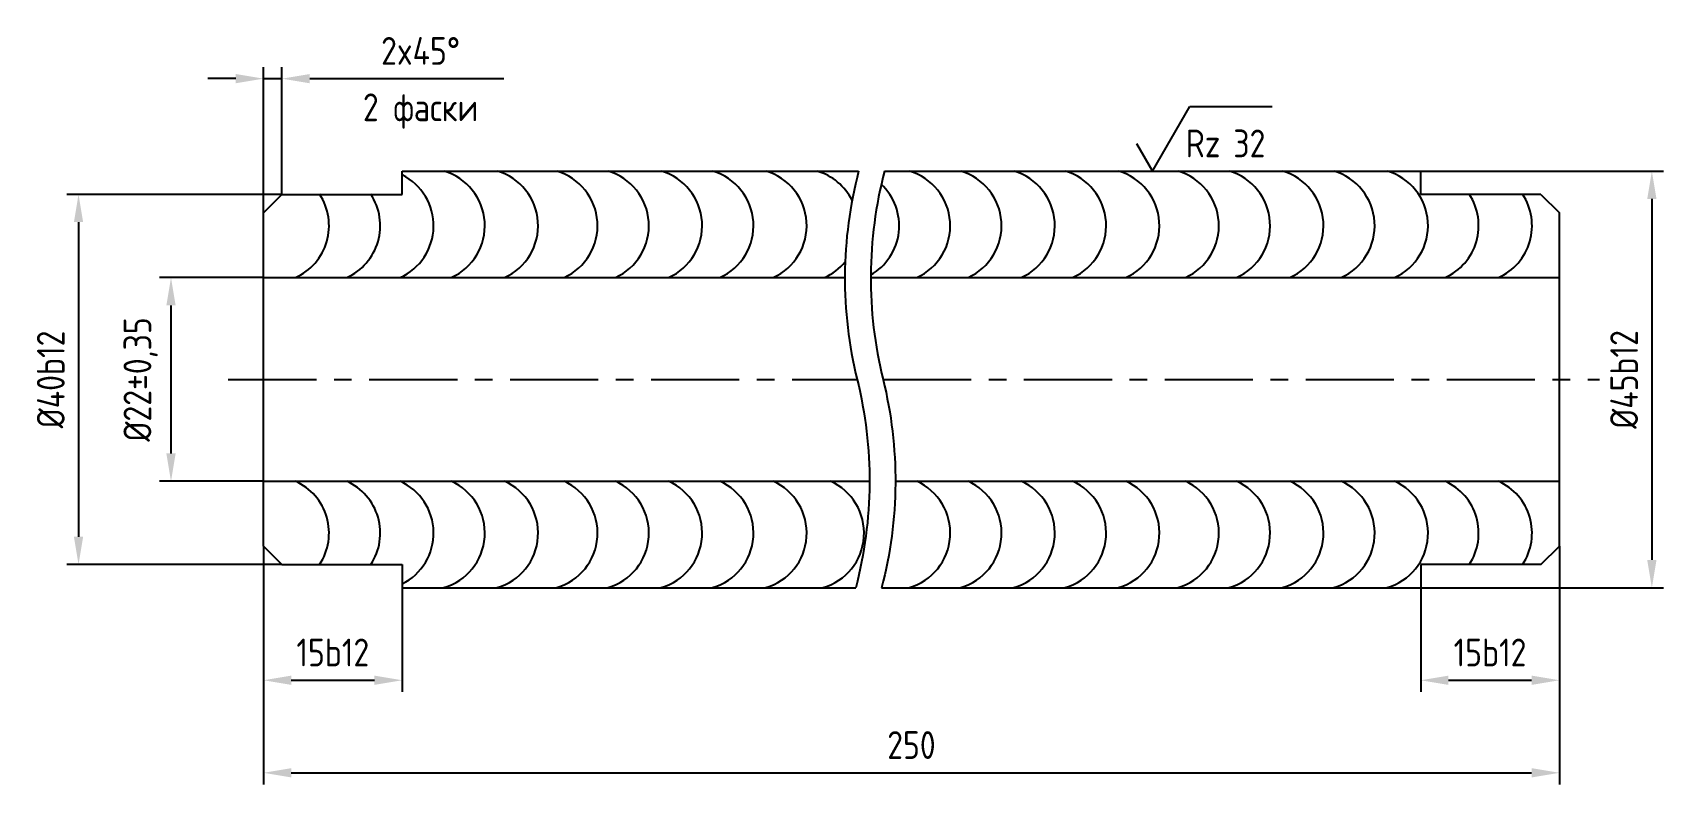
# Model space of a CAD drawing. Header units: millimetres. Extents: x 397 to 574, y 177 to 258.
import ezdxf

# ---------------------------------------------------------------- set-up
doc = ezdxf.new("R2010")
doc.units = ezdxf.units.MM
doc.header["$LTSCALE"] = 0.3
doc.linetypes.add('CENTER', pattern=[50.8, 31.75, -6.35, 6.35, -6.35])
for name, color, linetype in [('Bord', 1, 'Continuous'), ('Dim', 7, 'Continuous'), ('Text', 3, 'Continuous')]:
    doc.layers.add(name, color=color, linetype=linetype)
doc.styles.add('Style1', font='romans.shx', dxfattribs={"width": 0.8})
doc.dimstyles.new('LIN1', dxfattribs={"dimtxt": 3, "dimasz": 3, "dimexe": 1.25, "dimexo": 0, "dimgap": 1.5, "dimtad": 1, "dimtoh": 1, "dimdec": 1, "dimtxsty": 'Style1', "dimcen": 2.5, "dimclrt": 3, "dimadec": 0, "dimazin": 0, "dimtfac": 1, "dimtdec": 1, "dimtmove": 0, "dimatfit": 2, "dimfxl": 1, "dimarcsym": 0})

# ---------------------------------------------------------------- blocks, each defined once
blk = doc.blocks.new('*D2')
at = {"layer": 'Dim', "color": 0, "lineweight": -2, "transparency": 16777216}
for p, q in [((422.28, 187.87), (422.28, 176.62)), ((562.42, 187.87), (562.42, 176.62)), ((425.28, 177.87), (559.42, 177.87))]:
    blk.add_line(p, q, dxfattribs=at)
at = {"layer": 'Dim', "color": 0, "transparency": 16777216}
for points in [[(425.28, 178.37), (425.28, 177.37), (422.28, 177.87)], [(559.42, 178.37), (559.42, 177.37), (562.42, 177.87)]]:
    blk.add_solid(points, dxfattribs=at)
at = {"layer": 'Dim', "color": 3, "transparency": 16777216, "insert": (492.35, 180.87), "char_height": 3, "attachment_point": 5, "style": 'Style1'}
blk.add_mtext('250', dxfattribs=at)
blk = doc.blocks.new('*D3')
at = {"layer": 'Dim', "color": 0, "lineweight": -2, "transparency": 16777216}
for p, q in [((422.28, 238.37), (422.28, 254.12)), ((424.28, 240.37), (424.28, 254.12)), ((419.28, 252.87), (416.28, 252.87)), ((422.28, 252.87), (424.28, 252.87)), ((427.28, 252.87), (448.26, 252.87))]:
    blk.add_line(p, q, dxfattribs=at)
at = {"layer": 'Dim', "color": 0, "transparency": 16777216}
for points in [[(419.28, 253.37), (419.28, 252.37), (422.28, 252.87)], [(427.28, 253.37), (427.28, 252.37), (424.28, 252.87)]]:
    blk.add_solid(points, dxfattribs=at)
at = {"layer": 'Dim', "color": 3, "transparency": 16777216, "char_height": 3, "attachment_point": 5, "style": 'Style1'}
for s, insert in [('2x45%%d', (439.27, 255.87)), ('2 фаски', (439.27, 249.37))]:
    blk.add_mtext(s, dxfattribs=dict(at, insert=insert))
blk = doc.blocks.new('*D4')
at = {"layer": 'Dim', "color": 0, "lineweight": -2, "transparency": 16777216}
for p, q in [((562.42, 202.37), (562.42, 186.62)), ((547.42, 197.87), (547.42, 186.62)), ((550.42, 187.87), (559.42, 187.87))]:
    blk.add_line(p, q, dxfattribs=at)
at = {"layer": 'Dim', "color": 0, "transparency": 16777216}
for points in [[(550.42, 188.37), (550.42, 187.37), (547.42, 187.87)], [(559.42, 188.37), (559.42, 187.37), (562.42, 187.87)]]:
    blk.add_solid(points, dxfattribs=at)
at = {"layer": 'Dim', "color": 3, "transparency": 16777216, "insert": (554.92, 190.87), "char_height": 3, "attachment_point": 5, "style": 'Style1'}
blk.add_mtext('15b12', dxfattribs=at)
blk = doc.blocks.new('*D5')
at = {"layer": 'Dim', "color": 0, "lineweight": -2, "transparency": 16777216}
for p, q in [((422.28, 202.37), (422.28, 186.62)), ((437.28, 197.87), (437.28, 186.62)), ((425.28, 187.87), (434.28, 187.87))]:
    blk.add_line(p, q, dxfattribs=at)
at = {"layer": 'Dim', "color": 0, "transparency": 16777216}
for points in [[(425.28, 188.37), (425.28, 187.37), (422.28, 187.87)], [(434.28, 188.37), (434.28, 187.37), (437.28, 187.87)]]:
    blk.add_solid(points, dxfattribs=at)
at = {"layer": 'Dim', "color": 3, "transparency": 16777216, "insert": (429.78, 190.87), "char_height": 3, "attachment_point": 5, "style": 'Style1'}
blk.add_mtext('15b12', dxfattribs=at)
blk = doc.blocks.new('*D6')
at = {"layer": 'Dim', "color": 0, "lineweight": -2, "transparency": 16777216}
for p, q in [((424.28, 240.37), (401.03, 240.37)), ((402.28, 237.37), (402.28, 203.37)), ((424.28, 200.37), (401.03, 200.37))]:
    blk.add_line(p, q, dxfattribs=at)
at = {"layer": 'Dim', "color": 0, "transparency": 16777216}
for points in [[(401.78, 237.37), (402.78, 237.37), (402.28, 240.37)], [(401.78, 203.37), (402.78, 203.37), (402.28, 200.37)]]:
    blk.add_solid(points, dxfattribs=at)
at = {"layer": 'Dim', "color": 3, "transparency": 16777216, "insert": (399.28, 220.37), "char_height": 3, "attachment_point": 5, "rotation": 90, "style": 'Style1'}
blk.add_mtext('%%c40b12', dxfattribs=at)
blk = doc.blocks.new('*D7')
at = {"layer": 'Dim', "color": 0, "lineweight": -2, "transparency": 16777216}
for p, q in [((547.42, 242.87), (573.67, 242.87)), ((572.42, 239.87), (572.42, 200.87)), ((547.42, 197.87), (573.67, 197.87))]:
    blk.add_line(p, q, dxfattribs=at)
at = {"layer": 'Dim', "color": 0, "transparency": 16777216}
for points in [[(571.92, 239.87), (572.92, 239.87), (572.42, 242.87)], [(571.92, 200.87), (572.92, 200.87), (572.42, 197.87)]]:
    blk.add_solid(points, dxfattribs=at)
at = {"layer": 'Dim', "color": 3, "transparency": 16777216, "insert": (569.42, 220.37), "char_height": 3, "attachment_point": 5, "rotation": 90, "style": 'Style1'}
blk.add_mtext('%%c45b12', dxfattribs=at)
blk = doc.blocks.new('sherISO_02')
at = {"layer": 'Text'}
blk.add_line((4.04, 7), (12.93, 7), dxfattribs=at)
blk.add_lwpolyline([(-1.73, 3), (0, 0), (4.04, 7)], dxfattribs=at)
at = {"layer": 'Text', "style": 'Style1', "width": 0.8}
blk.add_text('Rz', height=3, dxfattribs=at).set_placement((3.58, 1.5))
blk.add_attdef('25', (8.73, 1.5), '', height=3, dxfattribs=at)
blk = doc.blocks.new('*D9')
at = {"layer": 'Dim', "color": 0, "lineweight": -2, "transparency": 16777216}
for p, q in [((422.28, 231.37), (411.03, 231.37)), ((412.28, 228.37), (412.28, 212.37)), ((422.28, 209.37), (411.03, 209.37))]:
    blk.add_line(p, q, dxfattribs=at)
at = {"layer": 'Dim', "color": 0, "transparency": 16777216}
for points in [[(411.78, 228.37), (412.78, 228.37), (412.28, 231.37)], [(411.78, 212.37), (412.78, 212.37), (412.28, 209.37)]]:
    blk.add_solid(points, dxfattribs=at)
at = {"layer": 'Dim', "color": 3, "transparency": 16777216, "insert": (409, 220.37), "char_height": 3, "attachment_point": 5, "rotation": 90, "style": 'Style1'}
blk.add_mtext('%%c22±0,35', dxfattribs=at)

msp = doc.modelspace()

# ---------------------------------------------------------------- linework, layer by layer
at = {"color": 6, "linetype": 'Continuous'}
for p, q in [((437.28, 242.87), (486.64, 242.87)), ((437.28, 240.37), (437.28, 242.87)), ((489.44, 242.87), (547.42, 242.87)), ((547.42, 240.37), (547.42, 242.87)), ((424.28, 240.37), (422.28, 238.37)), ((424.28, 240.37), (437.28, 240.37)), ((560.42, 240.37), (547.42, 240.37)), ((560.42, 240.37), (562.42, 238.37)), ((422.28, 202.37), (422.28, 238.37)), ((562.42, 202.37), (562.42, 238.37)), ((422.28, 231.37), (485.15, 231.37)), ((487.95, 231.37), (562.42, 231.37)), ((422.28, 209.37), (487.81, 209.37)), ((490.61, 209.37), (562.42, 209.37)), ((424.28, 200.37), (422.28, 202.37)), ((560.42, 200.37), (562.42, 202.37)), ((424.28, 200.37), (437.28, 200.37)), ((437.28, 200.37), (437.28, 197.87)), ((547.42, 200.37), (547.42, 197.87)), ((560.42, 200.37), (547.42, 200.37)), ((437.28, 197.87), (486.33, 197.87)), ((489.13, 197.87), (547.42, 197.87))]:
    msp.add_line(p, q, dxfattribs=at)
at = {"color": 5, "linetype": 'CENTER'}
for p, q in [((418.48, 220.37), (486.48, 220.37)), ((489.28, 220.37), (566.75, 220.37))]:
    msp.add_line(p, q, dxfattribs=at)
at = {"color": 1, "linetype": 'Continuous'}
for points in [[(486.64, 242.87, 0.125), (486.48, 220.37, -0.125), (486.33, 197.87, 3)], [(489.44, 242.87, 0.125), (489.28, 220.37, -0.125), (489.13, 197.87, 3)]]:
    msp.add_lwpolyline(points, format="xyb", dxfattribs=at)
at = {"layer": 'Bord'}
for centre, start, end in [((434.54, 236.98), 294.1334, 63.4148), ((440.08, 236.98), 294.1334, 73.7452), ((445.84, 236.98), 294.1334, 73.7452), ((452.27, 236.98), 294.1334, 73.7452), ((457.82, 236.98), 294.1334, 73.7452), ((463.58, 236.98), 294.1334, 73.7452), ((469.13, 236.98), 294.1334, 73.7452), ((474.89, 236.98), 294.1334, 73.7452), ((480.44, 236.98), 26.5892, 73.7452), ((490.41, 236.98), 294.1334, 73.7452), ((495.96, 236.98), 294.1334, 73.7452), ((501.72, 236.98), 294.1334, 73.7452), ((507.27, 236.98), 294.1334, 73.7452), ((513.03, 236.98), 294.1334, 73.7452), ((519.46, 236.98), 294.1334, 73.7452), ((525, 236.98), 294.1334, 73.7452), ((530.77, 236.98), 294.1334, 73.7452), ((536.31, 236.98), 294.1334, 73.7452), ((542.08, 236.98), 294.1334, 73.7452), ((423.23, 236.98), 294.1334, 33.5686), ((428.77, 236.98), 294.1334, 33.5686), ((484.89, 236.98), 299.9191, 46.8374), ((547.55, 236.98), 294.1334, 33.5686), ((553.32, 236.98), 294.1334, 33.5686), ((480.44, 236.98), 294.1334, 320.5969), ((423.23, 203.77), 326.4314, 65.8666), ((428.77, 203.77), 326.4314, 65.8666), ((434.54, 203.77), 296.5852, 65.8666), ((440.08, 203.77), 286.2548, 65.8666), ((445.84, 203.77), 286.2548, 65.8666), ((452.27, 203.77), 286.2548, 65.8666), ((457.82, 203.77), 286.2548, 65.8666), ((463.58, 203.77), 286.2548, 65.8666), ((469.13, 203.77), 286.2548, 65.8666), ((474.89, 203.77), 286.2548, 65.8666), ((481.09, 203.77), 286.2548, 65.8666), ((490.41, 203.77), 286.2548, 65.8666), ((495.96, 203.77), 286.2548, 65.8666), ((501.72, 203.77), 286.2548, 65.8666), ((507.27, 203.77), 286.2548, 65.8666), ((513.03, 203.77), 286.2548, 65.8666), ((519.46, 203.77), 286.2548, 65.8666), ((525, 203.77), 286.2548, 65.8666), ((530.77, 203.77), 286.2548, 65.8666), ((536.31, 203.77), 286.2548, 65.8666), ((542.08, 203.77), 286.2548, 65.8666), ((547.55, 203.77), 326.4314, 65.8666), ((553.32, 203.77), 326.4314, 65.8666)]:
    msp.add_arc(centre, 6.14, start, end, dxfattribs=at)

# ---------------------------------------------------------------- block references
at = {"layer": 'Dim'}
msp.add_blockref('sherISO_02', (518.43, 242.87), dxfattribs=at).add_auto_attribs({'25': '32'})

# ---------------------------------------------------------------- dimensions: what is measured, and where the dimension line sits
for base, p1, p2, text, picture, middle in [((424.28, 252.87), (422.28, 238.37), (424.28, 240.37), '2x45%%d\\X2 фаски', '*D3', (439.27, 252.87)), ((437.28, 187.87), (422.28, 202.37), (437.28, 197.87), '<>b12', '*D5', (429.78, 190.87)), ((562.42, 187.87), (547.42, 197.87), (562.42, 202.37), '<>b12', '*D4', (554.92, 190.87)), ((562.42, 177.87), (422.28, 187.87), (562.42, 187.87), '250', '*D2', (492.35, 180.87))]:
    dim = msp.add_linear_dim(base=base, p1=p1, p2=p2, text=text, dimstyle='LIN1', dxfattribs=at)
    dim.commit()
    dim.dimension.update_dxf_attribs({"geometry": picture, "text_midpoint": middle})
for base, p1, p2, text, picture, middle in [((572.42, 197.87), (547.42, 242.87), (547.42, 197.87), '%%c<>b12', '*D7', (569.42, 220.37)), ((402.28, 200.37), (424.28, 240.37), (424.28, 200.37), '%%c<>b12', '*D6', (399.28, 220.37)), ((412.28, 209.37), (422.28, 231.37), (422.28, 209.37), '%%c<>±0,35', '*D9', (409, 220.37))]:
    dim = msp.add_linear_dim(base=base, p1=p1, p2=p2, angle=90, text=text, dimstyle='LIN1', dxfattribs=at)
    dim.commit()
    dim.dimension.update_dxf_attribs({"geometry": picture, "text_midpoint": middle})

doc.saveas('drawing.dxf')
